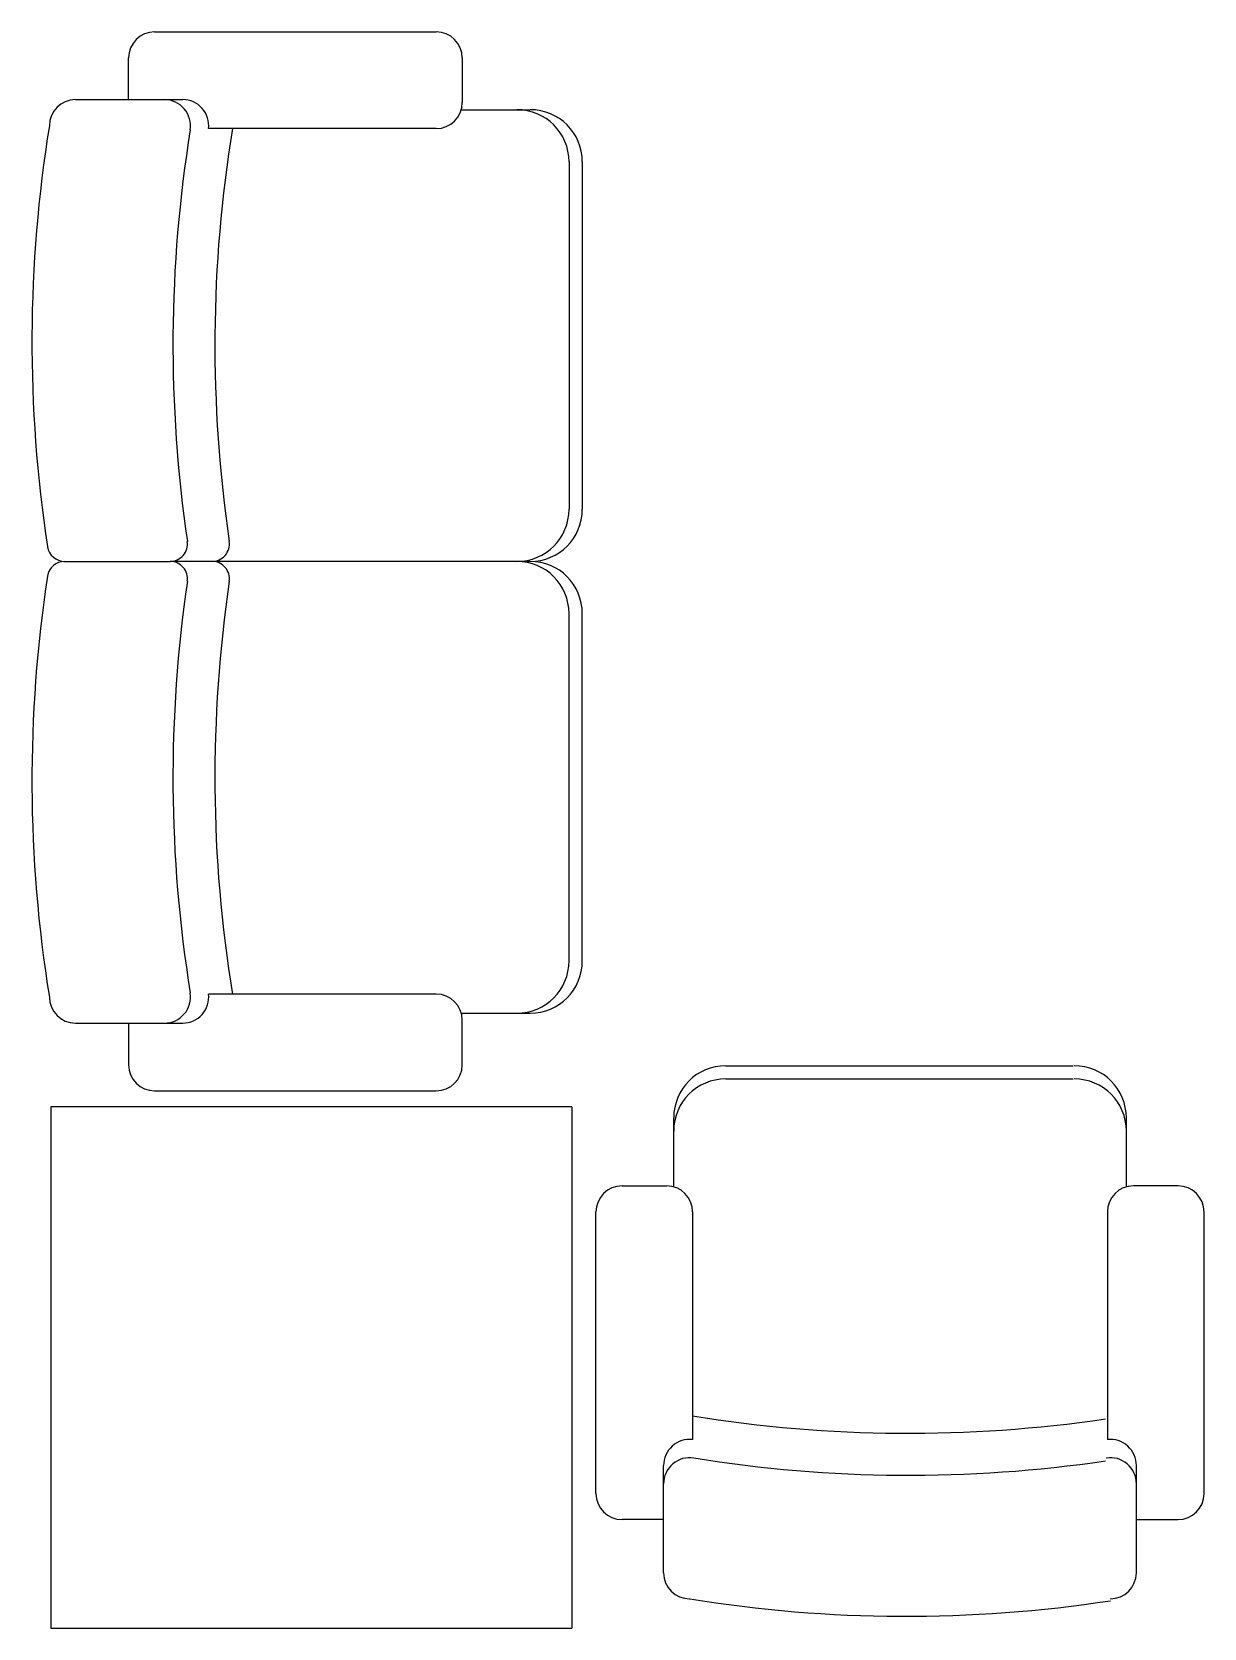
# Model space of a CAD drawing. Extents: x 11.31 to 12.66, y 12.09 to 13.93.
import ezdxf

# ---------------------------------------------------------------- set-up
doc = ezdxf.new("R2010")
doc.units = 0
doc.header["$LTSCALE"] = 0.1
doc.header["$MEASUREMENT"] = 0
doc.layers.add('A-MOBILIA', color=2, linetype='CONTINUOUS')

msp = doc.modelspace()

# ---------------------------------------------------------------- linework, layer by layer
at = {"layer": 'A-MOBILIA'}
for p, q in [((11.448, 13.9254), (11.7722, 13.9254)), ((11.418, 13.8474), (11.418, 13.8954)), ((11.8022, 13.8954), (11.8022, 13.844)), ((11.3568, 13.8474), (11.4803, 13.8474)), ((11.801, 13.8358), (11.8805, 13.8358)), ((11.7722, 13.814), (11.5101, 13.814)), ((11.9252, 13.7758), (11.9252, 13.3758)), ((11.9405, 13.7758), (11.9405, 13.3758)), ((11.3434, 13.3158), (11.4658, 13.3158)), ((11.8805, 13.3158), (11.4658, 13.3158)), ((11.9252, 12.8558), (11.9252, 13.2558)), ((11.9405, 12.8558), (11.9405, 13.2558)), ((11.7722, 12.8177), (11.5101, 12.8177)), ((11.801, 12.7958), (11.8805, 12.7958)), ((11.3568, 12.7843), (11.4803, 12.7843)), ((11.418, 12.7843), (11.418, 12.7363)), ((11.8022, 12.7363), (11.8022, 12.7877)), ((12.1057, 12.7352), (12.5057, 12.7352)), ((12.1057, 12.72), (12.5057, 12.72)), ((11.448, 12.7063), (11.7722, 12.7063)), ((11.3284, 12.6878), (11.3284, 12.0878)), ((11.9284, 12.6878), (11.3284, 12.6878)), ((11.9284, 12.6878), (11.9284, 12.0878)), ((12.0457, 12.5957), (12.0457, 12.6752)), ((12.567, 12.5957), (12.567, 12.6752)), ((11.9862, 12.5969), (12.0375, 12.5969)), ((12.6265, 12.5969), (12.5751, 12.5969)), ((11.9562, 12.2427), (11.9562, 12.5669)), ((12.0675, 12.5669), (12.0675, 12.3048)), ((12.5451, 12.5669), (12.5451, 12.3048)), ((12.6565, 12.2427), (12.6565, 12.5669)), ((12.0341, 12.1515), (12.0341, 12.275)), ((12.5785, 12.1515), (12.5785, 12.275)), ((12.0341, 12.2127), (11.9862, 12.2127)), ((12.5785, 12.2127), (12.6265, 12.2127)), ((11.3284, 12.0878), (11.9284, 12.0878))]:
    msp.add_line(p, q, dxfattribs=at)
for centre, radius, start, end in [((11.448, 13.8954), 0.03, 90, 180), ((11.7722, 13.8954), 0.03, 0, 90), ((11.3568, 13.8174), 0.03, 90, 180), ((11.4593, 13.8174), 0.03, 350.8246, 90), ((11.4803, 13.8174), 0.03, 353.4887, 90), ((11.7722, 13.844), 0.03, 270, 0), ((11.8652, 13.7758), 0.06, 0, 90), ((11.8805, 13.7758), 0.06, 0, 90), ((12.8601, 13.5683), 1.5534, 170.773, 188.7204), ((13.0225, 13.5649), 1.5534, 170.8246, 188.3719), ((13.0708, 13.5649), 1.5534, 170.773, 188.3719), ((11.8652, 13.3758), 0.06, 270, 0), ((11.8805, 13.3758), 0.06, 270, 0), ((11.3444, 13.3358), 0.02, 188.7204, 270), ((11.4658, 13.3358), 0.02, 270, 8.3719), ((11.5141, 13.3358), 0.02, 270, 8.3719), ((11.3444, 13.2958), 0.02, 90, 171.2796), ((11.4658, 13.2958), 0.02, 351.6281, 90), ((11.5141, 13.2958), 0.02, 351.6281, 90), ((11.8652, 13.2558), 0.06, 360, 90), ((11.8805, 13.2558), 0.06, 360, 90), ((12.8601, 13.0634), 1.5534, 171.2796, 189.227), ((13.0225, 13.0668), 1.5534, 171.6281, 189.1754), ((13.0708, 13.0668), 1.5534, 171.6281, 189.227), ((11.8652, 12.8558), 0.06, 270, 0), ((11.8805, 12.8558), 0.06, 270, 0), ((11.3568, 12.8143), 0.03, 180, 270), ((11.4593, 12.8143), 0.03, 270, 9.1754), ((11.4803, 12.8143), 0.03, 270, 6.5113), ((11.7722, 12.7877), 0.03, 0, 90), ((11.448, 12.7363), 0.03, 180, 270), ((11.7722, 12.7363), 0.03, 270, 0), ((12.1057, 12.6752), 0.06, 90, 180), ((12.507, 12.6752), 0.06, 0, 90), ((12.1057, 12.66), 0.06, 90, 180), ((12.507, 12.66), 0.06, 0, 90), ((11.9862, 12.5669), 0.03, 90, 180), ((12.0375, 12.5669), 0.03, 0, 90), ((12.5751, 12.5669), 0.03, 90, 180), ((12.6265, 12.5669), 0.03, 0, 90), ((12.3166, 13.8655), 1.5534, 260.773, 278.3719), ((12.0641, 12.275), 0.03, 83.4887, 180), ((12.5485, 12.275), 0.03, 0, 96.5113), ((12.0641, 12.254), 0.03, 80.8246, 180), ((12.3166, 13.8172), 1.5534, 260.8246, 278.3719), ((12.5485, 12.254), 0.03, 0, 99.1754), ((11.9862, 12.2427), 0.03, 180, 270), ((12.6265, 12.2427), 0.03, 270, 0), ((12.0641, 12.1515), 0.03, 180, 270), ((12.5485, 12.1515), 0.03, 270, 0), ((12.3132, 13.6548), 1.5534, 260.773, 278.7204)]:
    msp.add_arc(centre, radius, start, end, dxfattribs=at)

doc.saveas('drawing.dxf')
